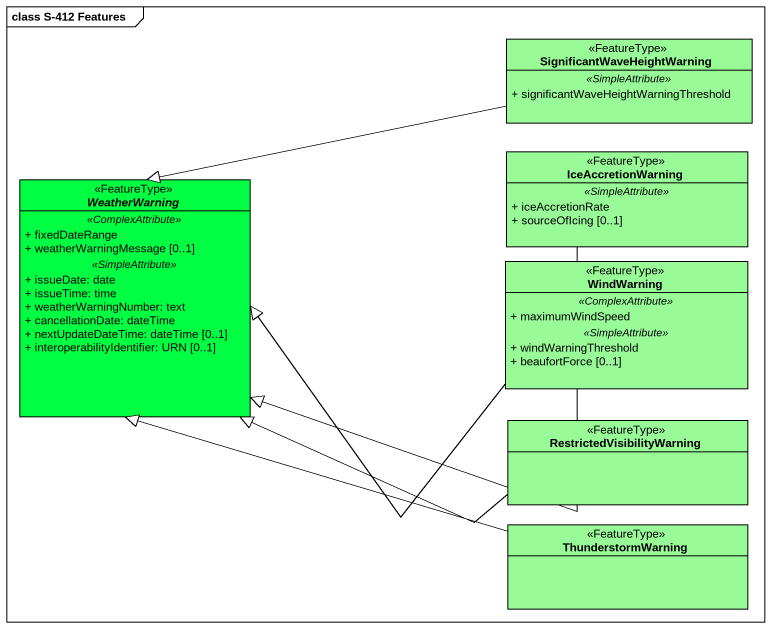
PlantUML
@startuml
mainframe class S-412 Features
hide circle
hide empty members
skinparam classAttributeIconSize 0
class SignificantWaveHeightWarning <<FeatureType>> #98FB98 {
  .. <<SimpleAttribute>> ..
  + significantWaveHeightWarningThreshold
}
class IceAccretionWarning <<FeatureType>> #98FB98 {
  .. <<SimpleAttribute>> ..
  + iceAccretionRate
  + sourceOfIcing [0..1]
}
abstract class WeatherWarning <<FeatureType>> #00FF42 {
  .. <<ComplexAttribute>> ..
  + fixedDateRange
  + weatherWarningMessage [0..1]
  .. <<SimpleAttribute>> ..
  + issueDate: date
  + issueTime: time
  + weatherWarningNumber: text
  + cancellationDate: dateTime
  + nextUpdateDateTime: dateTime [0..1]
  + interoperabilityIdentifier: URN [0..1]
}
class WindWarning <<FeatureType>> #98FB98 {
  .. <<ComplexAttribute>> ..
  + maximumWindSpeed
  .. <<SimpleAttribute>> ..
  + windWarningThreshold
  + beaufortForce [0..1]
}
class RestrictedVisibilityWarning <<FeatureType>> #98FB98
class ThunderstormWarning <<FeatureType>> #98FB98
SignificantWaveHeightWarning -left-|> WeatherWarning
IceAccretionWarning -left-|> WeatherWarning
WindWarning -left-|> WeatherWarning
RestrictedVisibilityWarning -left-|> WeatherWarning
ThunderstormWarning -left-|> WeatherWarning
@enduml
